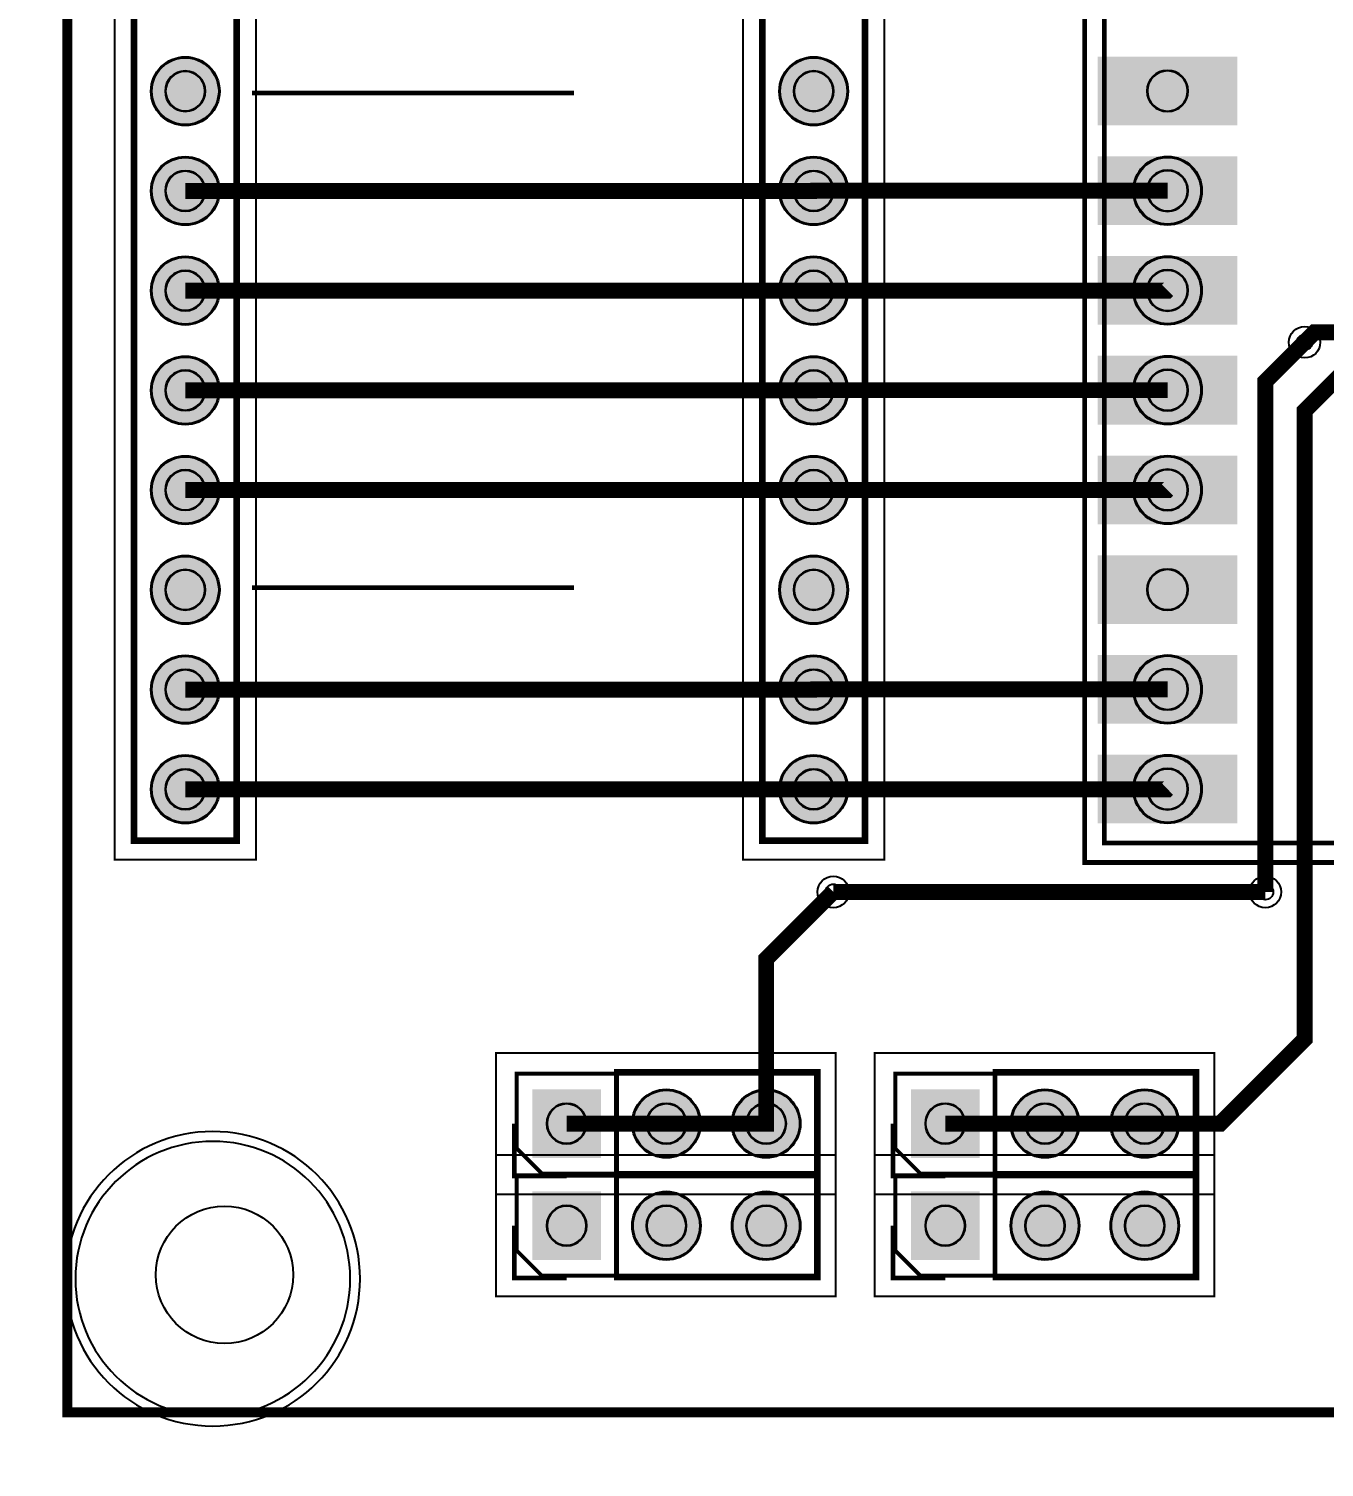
# Model space of a CAD drawing. Extents: x 2068 to 5046, y -5016 to -2057.
# Drawn here: x 2068 to 3366, y -5016 to -3573 of the extents above; entities that cross this region are included whole.
import ezdxf

# ---------------------------------------------------------------- set-up
doc = ezdxf.new("R2010")
doc.units = 9
for name, color, linetype, true_color in [('BoardOutline', 7, 'Continuous', 0xff00ff), ('BottomLayer', 7, 'Continuous', 0x0000ff), ('BottomSolderMaskLayer', 7, 'Continuous', 0xaa00ff), ('Document', 7, 'Continuous', 0xffffff), ('Hole', 7, 'Continuous', 0x222222), ('Mechanical', 7, 'Continuous', 0xf022f0), ('Multi-Layer', 7, 'Continuous', 0xc0c0c0), ('TopLayer', 7, 'Continuous', 0xff0000), ('TopPasteMaskLayer', 7, 'Continuous', 0x808080), ('TopSilkLayer', 7, 'Continuous', 0xffff00), ('TopSolderMaskLayer', 7, 'Continuous', 0x800080)]:
    doc.layers.add(name, color=color, linetype=linetype, true_color=true_color)

msp = doc.modelspace()

# ---------------------------------------------------------------- hatches: boundary and pattern name
at = {"layer": 'BottomSolderMaskLayer'}
for points in [[(2189.935, -3636.0199999999995, 1), (2258.8650000000002, -3636.0199999999995, 1)], [(2819.865, -3636.0199999999995, 1), (2888.795, -3636.0199999999995, 1)], [(3174.5849999999996, -3601.3549999999996), (3243.5150000000003, -3601.3549999999996), (3243.5150000000003, -3670.285), (3174.5849999999996, -3670.285)], [(2189.935, -3736.0199999999995, 1), (2258.8650000000002, -3736.0199999999995, 1)], [(2819.865, -3736.0199999999995, 1), (2888.795, -3736.0199999999995, 1)], [(3174.5849999999996, -3735.8199999999997, 1), (3243.515, -3735.8199999999997, 1)], [(2189.935, -3836.0199999999995, 1), (2258.8650000000002, -3836.0199999999995, 1)], [(2819.865, -3836.0199999999995, 1), (2888.795, -3836.0199999999995, 1)], [(3174.5849999999996, -3835.8199999999997, 1), (3243.515, -3835.8199999999997, 1)], [(2189.935, -3936.0199999999995, 1), (2258.8650000000002, -3936.0199999999995, 1)], [(2819.865, -3936.0199999999995, 1), (2888.795, -3936.0199999999995, 1)], [(3174.5849999999996, -3935.8199999999997, 1), (3243.515, -3935.8199999999997, 1)], [(2189.935, -4036.0199999999995, 1), (2258.8650000000002, -4036.0199999999995, 1)], [(2819.865, -4036.0199999999995, 1), (2888.795, -4036.0199999999995, 1)], [(3174.5849999999996, -4035.8199999999997, 1), (3243.515, -4035.8199999999997, 1)], [(2189.935, -4136.0199999999995, 1), (2258.8650000000002, -4136.0199999999995, 1)], [(2819.865, -4136.0199999999995, 1), (2888.795, -4136.0199999999995, 1)], [(3174.5849999999996, -4101.355), (3243.5150000000003, -4101.355), (3243.5150000000003, -4170.285), (3174.5849999999996, -4170.285)], [(2189.935, -4236.0199999999995, 1), (2258.8650000000002, -4236.0199999999995, 1)], [(2819.865, -4236.0199999999995, 1), (2888.795, -4236.0199999999995, 1)], [(3174.5849999999996, -4235.82, 1), (3243.515, -4235.82, 1)], [(2189.935, -4336.01, 1), (2258.8650000000002, -4336.01, 1)], [(2819.865, -4336.01, 1), (2888.795, -4336.01, 1)], [(3174.5849999999996, -4335.82, 1), (3243.515, -4335.82, 1)], [(2572.2249999999995, -4705.715), (2572.2249999999995, -4636.785), (2641.1549999999997, -4636.785), (2641.1549999999997, -4705.715)], [(2672.2249999999995, -4671.25, 1), (2741.1549999999997, -4671.25, 1)], [(2772.2249999999995, -4671.25, 1), (2841.1549999999997, -4671.25, 1)], [(2951.745, -4705.715), (2951.745, -4636.785), (3020.675, -4636.785), (3020.675, -4705.715)], [(3051.745, -4671.25, 1), (3120.675, -4671.25, 1)], [(3151.745, -4671.25, 1), (3220.675, -4671.25, 1)], [(2572.2249999999995, -4808.075), (2572.2249999999995, -4739.1449999999995), (2641.1549999999997, -4739.1449999999995), (2641.1549999999997, -4808.075)], [(2672.2249999999995, -4773.61, 1), (2741.1549999999997, -4773.61, 1)], [(2772.2249999999995, -4773.61, 1), (2841.1549999999997, -4773.61, 1)], [(2951.745, -4808.075), (2951.745, -4739.1449999999995), (3020.675, -4739.1449999999995), (3020.675, -4808.075)], [(3051.745, -4773.61, 1), (3120.675, -4773.61, 1)], [(3151.745, -4773.61, 1), (3220.675, -4773.61, 1)]]:
    msp.add_hatch(color=256, dxfattribs=at).paths.add_polyline_path(points)
at = {"layer": 'Multi-Layer'}
for points in [[(2190.935, -3636.0199999999995, 1), (2257.8650000000002, -3636.0199999999995, 1)], [(2820.865, -3636.0199999999995, 1), (2887.795, -3636.0199999999995, 1)], [(3175.585, -3602.355), (3242.5150000000003, -3602.355), (3242.5150000000003, -3669.285), (3175.585, -3669.285)], [(2190.935, -3736.0199999999995, 1), (2257.8650000000002, -3736.0199999999995, 1)], [(2820.865, -3736.0199999999995, 1), (2887.795, -3736.0199999999995, 1)], [(3175.5849999999996, -3735.8199999999997, 1), (3242.515, -3735.8199999999997, 1)], [(2190.935, -3836.0199999999995, 1), (2257.8650000000002, -3836.0199999999995, 1)], [(2820.865, -3836.0199999999995, 1), (2887.795, -3836.0199999999995, 1)], [(3175.5849999999996, -3835.8199999999997, 1), (3242.515, -3835.8199999999997, 1)], [(2190.935, -3936.0199999999995, 1), (2257.8650000000002, -3936.0199999999995, 1)], [(2820.865, -3936.0199999999995, 1), (2887.795, -3936.0199999999995, 1)], [(3175.5849999999996, -3935.8199999999997, 1), (3242.515, -3935.8199999999997, 1)], [(2190.935, -4036.0199999999995, 1), (2257.8650000000002, -4036.0199999999995, 1)], [(2820.865, -4036.0199999999995, 1), (2887.795, -4036.0199999999995, 1)], [(3175.5849999999996, -4035.8199999999997, 1), (3242.515, -4035.8199999999997, 1)], [(2190.935, -4136.0199999999995, 1), (2257.8650000000002, -4136.0199999999995, 1)], [(2820.865, -4136.0199999999995, 1), (2887.795, -4136.0199999999995, 1)], [(3175.585, -4102.355), (3242.5150000000003, -4102.355), (3242.5150000000003, -4169.285), (3175.585, -4169.285)], [(2190.935, -4236.0199999999995, 1), (2257.8650000000002, -4236.0199999999995, 1)], [(2820.865, -4236.0199999999995, 1), (2887.795, -4236.0199999999995, 1)], [(3175.5849999999996, -4235.82, 1), (3242.515, -4235.82, 1)], [(2190.935, -4336.01, 1), (2257.8650000000002, -4336.01, 1)], [(2820.865, -4336.01, 1), (2887.795, -4336.01, 1)], [(3175.5849999999996, -4335.82, 1), (3242.515, -4335.82, 1)], [(2573.225, -4704.715), (2573.225, -4637.785), (2640.1549999999997, -4637.785), (2640.1549999999997, -4704.715)], [(2673.2249999999995, -4671.25, 1), (2740.1549999999997, -4671.25, 1)], [(2773.2249999999995, -4671.25, 1), (2840.1549999999997, -4671.25, 1)], [(2952.745, -4704.715), (2952.745, -4637.785), (3019.6749999999997, -4637.785), (3019.6749999999997, -4704.715)], [(3052.745, -4671.25, 1), (3119.675, -4671.25, 1)], [(3152.745, -4671.25, 1), (3219.675, -4671.25, 1)], [(2573.225, -4807.075), (2573.225, -4740.145), (2640.1549999999997, -4740.145), (2640.1549999999997, -4807.075)], [(2673.2249999999995, -4773.61, 1), (2740.1549999999997, -4773.61, 1)], [(2773.2249999999995, -4773.61, 1), (2840.1549999999997, -4773.61, 1)], [(2952.745, -4807.075), (2952.745, -4740.145), (3019.6749999999997, -4740.145), (3019.6749999999997, -4807.075)], [(3052.745, -4773.61, 1), (3119.675, -4773.61, 1)], [(3152.745, -4773.61, 1), (3219.675, -4773.61, 1)]]:
    msp.add_hatch(color=256, dxfattribs=at).paths.add_polyline_path(points)
at = {"layer": 'TopLayer'}
for points in [[(3140.1549999999997, -3602.355), (3277.945, -3602.355), (3277.945, -3669.285), (3140.1549999999997, -3669.285)], [(3140.1549999999997, -3702.355), (3277.945, -3702.355), (3277.945, -3769.285), (3140.1549999999997, -3769.285)], [(3140.1549999999997, -3802.355), (3277.945, -3802.355), (3277.945, -3869.285), (3140.1549999999997, -3869.285)], [(3140.1549999999997, -3902.355), (3277.945, -3902.355), (3277.945, -3969.285), (3140.1549999999997, -3969.285)], [(3140.1549999999997, -4002.355), (3277.945, -4002.355), (3277.945, -4069.285), (3140.1549999999997, -4069.285)], [(3140.1549999999997, -4102.355), (3277.945, -4102.355), (3277.945, -4169.285), (3140.1549999999997, -4169.285)], [(3140.1549999999997, -4202.355), (3277.945, -4202.355), (3277.945, -4269.285), (3140.1549999999997, -4269.285)], [(3140.1549999999997, -4302.355), (3277.945, -4302.355), (3277.945, -4369.285), (3140.1549999999997, -4369.285)]]:
    msp.add_hatch(color=256, dxfattribs=at).paths.add_polyline_path(points)
at = {"layer": 'TopPasteMaskLayer'}
for points in [[(3140.1549999999997, -3602.355), (3277.945, -3602.355), (3277.945, -3669.285), (3140.1549999999997, -3669.285)], [(3140.1549999999997, -3702.355), (3277.945, -3702.355), (3277.945, -3769.285), (3140.1549999999997, -3769.285)], [(3140.1549999999997, -3802.355), (3277.945, -3802.355), (3277.945, -3869.285), (3140.1549999999997, -3869.285)], [(3140.1549999999997, -3902.355), (3277.945, -3902.355), (3277.945, -3969.285), (3140.1549999999997, -3969.285)], [(3140.1549999999997, -4002.355), (3277.945, -4002.355), (3277.945, -4069.285), (3140.1549999999997, -4069.285)], [(3140.1549999999997, -4102.355), (3277.945, -4102.355), (3277.945, -4169.285), (3140.1549999999997, -4169.285)], [(3140.1549999999997, -4202.355), (3277.945, -4202.355), (3277.945, -4269.285), (3140.1549999999997, -4269.285)], [(3140.1549999999997, -4302.355), (3277.945, -4302.355), (3277.945, -4369.285), (3140.1549999999997, -4369.285)]]:
    msp.add_hatch(color=256, dxfattribs=at).paths.add_polyline_path(points)
at = {"layer": 'TopSolderMaskLayer'}
for points in [[(2189.935, -3636.0199999999995, 1), (2258.8650000000002, -3636.0199999999995, 1)], [(2819.865, -3636.0199999999995, 1), (2888.795, -3636.0199999999995, 1)], [(3139.1549999999997, -3601.3549999999996), (3278.9450000000006, -3601.3549999999996), (3278.9450000000006, -3670.285), (3139.1549999999997, -3670.285)], [(3174.5849999999996, -3601.3549999999996), (3243.5150000000003, -3601.3549999999996), (3243.5150000000003, -3670.285), (3174.5849999999996, -3670.285)], [(2189.935, -3736.0199999999995, 1), (2258.8650000000002, -3736.0199999999995, 1)], [(2819.865, -3736.0199999999995, 1), (2888.795, -3736.0199999999995, 1)], [(3139.1549999999997, -3701.3549999999996), (3278.9450000000006, -3701.3549999999996), (3278.9450000000006, -3770.285), (3139.1549999999997, -3770.285)], [(3174.5849999999996, -3735.8199999999997, 1), (3243.515, -3735.8199999999997, 1)], [(2189.935, -3836.0199999999995, 1), (2258.8650000000002, -3836.0199999999995, 1)], [(2819.865, -3836.0199999999995, 1), (2888.795, -3836.0199999999995, 1)], [(3139.1549999999997, -3801.3549999999996), (3278.9450000000006, -3801.3549999999996), (3278.9450000000006, -3870.285), (3139.1549999999997, -3870.285)], [(3174.5849999999996, -3835.8199999999997, 1), (3243.515, -3835.8199999999997, 1)], [(2189.935, -3936.0199999999995, 1), (2258.8650000000002, -3936.0199999999995, 1)], [(2819.865, -3936.0199999999995, 1), (2888.795, -3936.0199999999995, 1)], [(3139.1549999999997, -3901.3549999999996), (3278.9450000000006, -3901.3549999999996), (3278.9450000000006, -3970.285), (3139.1549999999997, -3970.285)], [(3174.5849999999996, -3935.8199999999997, 1), (3243.515, -3935.8199999999997, 1)], [(2189.935, -4036.0199999999995, 1), (2258.8650000000002, -4036.0199999999995, 1)], [(2819.865, -4036.0199999999995, 1), (2888.795, -4036.0199999999995, 1)], [(3139.1549999999997, -4001.3549999999996), (3278.9450000000006, -4001.3549999999996), (3278.9450000000006, -4070.285), (3139.1549999999997, -4070.285)], [(3174.5849999999996, -4035.8199999999997, 1), (3243.515, -4035.8199999999997, 1)], [(2189.935, -4136.0199999999995, 1), (2258.8650000000002, -4136.0199999999995, 1)], [(2819.865, -4136.0199999999995, 1), (2888.795, -4136.0199999999995, 1)], [(3139.1549999999997, -4101.355), (3278.9450000000006, -4101.355), (3278.9450000000006, -4170.285), (3139.1549999999997, -4170.285)], [(3174.5849999999996, -4101.355), (3243.5150000000003, -4101.355), (3243.5150000000003, -4170.285), (3174.5849999999996, -4170.285)], [(2189.935, -4236.0199999999995, 1), (2258.8650000000002, -4236.0199999999995, 1)], [(2819.865, -4236.0199999999995, 1), (2888.795, -4236.0199999999995, 1)], [(3139.1549999999997, -4201.355), (3278.9450000000006, -4201.355), (3278.9450000000006, -4270.285), (3139.1549999999997, -4270.285)], [(3174.5849999999996, -4235.82, 1), (3243.515, -4235.82, 1)], [(2189.935, -4336.01, 1), (2258.8650000000002, -4336.01, 1)], [(2819.865, -4336.01, 1), (2888.795, -4336.01, 1)], [(3139.1549999999997, -4301.355), (3278.9450000000006, -4301.355), (3278.9450000000006, -4370.285), (3139.1549999999997, -4370.285)], [(3174.5849999999996, -4335.82, 1), (3243.515, -4335.82, 1)], [(2572.2249999999995, -4705.715), (2572.2249999999995, -4636.785), (2641.1549999999997, -4636.785), (2641.1549999999997, -4705.715)], [(2672.2249999999995, -4671.25, 1), (2741.1549999999997, -4671.25, 1)], [(2772.2249999999995, -4671.25, 1), (2841.1549999999997, -4671.25, 1)], [(2951.745, -4705.715), (2951.745, -4636.785), (3020.675, -4636.785), (3020.675, -4705.715)], [(3051.745, -4671.25, 1), (3120.675, -4671.25, 1)], [(3151.745, -4671.25, 1), (3220.675, -4671.25, 1)], [(2572.2249999999995, -4808.075), (2572.2249999999995, -4739.1449999999995), (2641.1549999999997, -4739.1449999999995), (2641.1549999999997, -4808.075)], [(2672.2249999999995, -4773.61, 1), (2741.1549999999997, -4773.61, 1)], [(2772.2249999999995, -4773.61, 1), (2841.1549999999997, -4773.61, 1)], [(2951.745, -4808.075), (2951.745, -4739.1449999999995), (3020.675, -4739.1449999999995), (3020.675, -4808.075)], [(3051.745, -4773.61, 1), (3120.675, -4773.61, 1)], [(3151.745, -4773.61, 1), (3220.675, -4773.61, 1)]]:
    msp.add_hatch(color=256, dxfattribs=at).paths.add_polyline_path(points)

# ---------------------------------------------------------------- linework, layer by layer
at = {"layer": 'BoardOutline', "const_width": 10}
msp.add_lwpolyline([(5015.74, -2066.92), (5015.74, -4960.62), (2106.29, -4960.62), (2106.29, -2066.92), (5015.74, -2066.92)], close=True, dxfattribs=at)
at = {"layer": 'BottomLayer', "const_width": 16}
for points in [[(3720.46, -3877.9399999999996), (3356.29, -3877.9399999999996), (3346.45, -3887.79)], [(3307.0800000000004, -4438.97), (2874.01, -4438.97)]]:
    msp.add_lwpolyline(points, dxfattribs=at)
at = {"layer": 'BottomSolderMaskLayer'}
for points in [[(2224.4051494098308, -3615.7519229045265), (2224.394850590169, -3615.7519229045265)], [(2854.335149409831, -3615.7519229045265), (2854.324850590169, -3615.7519229045265)], [(3209.152988196624, -3615.1399701180335), (3208.947011803376, -3615.1399701180335)], [(2224.4051494098308, -3656.2880770954725), (2224.394850590169, -3656.2880770954725)], [(2854.335149409831, -3656.2880770954725), (2854.324850590169, -3656.2880770954725)], [(3209.152988196624, -3656.500029881966), (3208.947011803376, -3656.500029881966)], [(2224.4051494098308, -3715.7519229045265), (2224.394850590169, -3715.7519229045265)], [(2854.335149409831, -3715.7519229045265), (2854.324850590169, -3715.7519229045265)], [(3209.152988196624, -3715.1399701180335), (3208.947011803376, -3715.1399701180335)], [(2224.4051494098308, -3756.2880770954725), (2224.394850590169, -3756.2880770954725)], [(2854.335149409831, -3756.2880770954725), (2854.324850590169, -3756.2880770954725)], [(3209.152988196624, -3756.500029881966), (3208.947011803376, -3756.500029881966)], [(2224.4051494098308, -3815.7519229045265), (2224.394850590169, -3815.7519229045265)], [(2854.335149409831, -3815.7519229045265), (2854.324850590169, -3815.7519229045265)], [(3209.152988196624, -3815.1399701180335), (3208.947011803376, -3815.1399701180335)], [(2224.4051494098308, -3856.2880770954725), (2224.394850590169, -3856.2880770954725)], [(2854.335149409831, -3856.2880770954725), (2854.324850590169, -3856.2880770954725)], [(3209.152988196624, -3856.500029881966), (3208.947011803376, -3856.500029881966)], [(2224.4051494098308, -3915.7519229045265), (2224.394850590169, -3915.7519229045265)], [(2854.335149409831, -3915.7519229045265), (2854.324850590169, -3915.7519229045265)], [(3209.152988196624, -3915.1399701180335), (3208.947011803376, -3915.1399701180335)], [(2224.4051494098308, -3956.2880770954725), (2224.394850590169, -3956.2880770954725)], [(2854.335149409831, -3956.2880770954725), (2854.324850590169, -3956.2880770954725)], [(3209.152988196624, -3956.500029881966), (3208.947011803376, -3956.500029881966)], [(2224.4051494098308, -4015.7519229045265), (2224.394850590169, -4015.7519229045265)], [(2854.335149409831, -4015.7519229045265), (2854.324850590169, -4015.7519229045265)], [(3209.152988196624, -4015.1399701180335), (3208.947011803376, -4015.1399701180335)], [(2224.4051494098308, -4056.2880770954725), (2224.394850590169, -4056.2880770954725)], [(2854.335149409831, -4056.2880770954725), (2854.324850590169, -4056.2880770954725)], [(3209.152988196624, -4056.500029881966), (3208.947011803376, -4056.500029881966)], [(2224.4051494098308, -4115.7519229045265), (2224.394850590169, -4115.7519229045265)], [(2854.335149409831, -4115.7519229045265), (2854.324850590169, -4115.7519229045265)], [(3209.152988196624, -4115.1399701180335), (3208.947011803376, -4115.1399701180335)], [(2224.4051494098308, -4156.2880770954725), (2224.394850590169, -4156.2880770954725)], [(2854.335149409831, -4156.2880770954725), (2854.324850590169, -4156.2880770954725)], [(3209.152988196624, -4156.500029881966), (3208.947011803376, -4156.500029881966)], [(2224.4051494098308, -4215.7519229045265), (2224.394850590169, -4215.7519229045265)], [(2854.335149409831, -4215.7519229045265), (2854.324850590169, -4215.7519229045265)], [(3209.152988196624, -4215.1399701180335), (3208.947011803376, -4215.1399701180335)], [(2224.4051494098308, -4256.2880770954725), (2224.394850590169, -4256.2880770954725)], [(2854.335149409831, -4256.2880770954725), (2854.324850590169, -4256.2880770954725)], [(3209.152988196624, -4256.500029881966), (3208.947011803376, -4256.500029881966)], [(2224.4051494098308, -4315.741922904527), (2224.394850590169, -4315.741922904527)], [(2854.335149409831, -4315.741922904527), (2854.324850590169, -4315.741922904527)], [(3209.152988196624, -4315.1399701180335), (3208.947011803376, -4315.1399701180335)], [(2224.4051494098308, -4356.278077095473), (2224.394850590169, -4356.278077095473)], [(2854.335149409831, -4356.278077095473), (2854.324850590169, -4356.278077095473)], [(3209.152988196624, -4356.500029881966), (3208.947011803376, -4356.500029881966)], [(2586.4219229045266, -4671.244850590168), (2586.4219229045266, -4671.255149409832)], [(2626.9580770954726, -4671.244850590168), (2626.9580770954726, -4671.255149409832)], [(2686.4219229045266, -4671.244850590168), (2686.4219229045266, -4671.255149409832)], [(2726.9580770954726, -4671.244850590168), (2726.9580770954726, -4671.255149409832)], [(2786.4219229045266, -4671.244850590168), (2786.4219229045266, -4671.255149409832)], [(2826.9580770954726, -4671.244850590168), (2826.9580770954726, -4671.255149409832)], [(2965.941922904527, -4671.244850590168), (2965.941922904527, -4671.255149409832)], [(3006.478077095473, -4671.244850590168), (3006.478077095473, -4671.255149409832)], [(3065.941922904527, -4671.244850590168), (3065.941922904527, -4671.255149409832)], [(3106.478077095473, -4671.244850590168), (3106.478077095473, -4671.255149409832)], [(3165.941922904527, -4671.244850590168), (3165.941922904527, -4671.255149409832)], [(3206.478077095473, -4671.244850590168), (3206.478077095473, -4671.255149409832)], [(2586.4219229045266, -4773.604850590169), (2586.4219229045266, -4773.615149409831)], [(2626.9580770954726, -4773.604850590169), (2626.9580770954726, -4773.615149409831)], [(2686.4219229045266, -4773.604850590169), (2686.4219229045266, -4773.615149409831)], [(2726.9580770954726, -4773.604850590169), (2726.9580770954726, -4773.615149409831)], [(2786.4219229045266, -4773.604850590169), (2786.4219229045266, -4773.615149409831)], [(2826.9580770954726, -4773.604850590169), (2826.9580770954726, -4773.615149409831)], [(2965.941922904527, -4773.604850590169), (2965.941922904527, -4773.615149409831)], [(3006.478077095473, -4773.604850590169), (3006.478077095473, -4773.615149409831)], [(3065.941922904527, -4773.604850590169), (3065.941922904527, -4773.615149409831)], [(3106.478077095473, -4773.604850590169), (3106.478077095473, -4773.615149409831)], [(3165.941922904527, -4773.604850590169), (3165.941922904527, -4773.615149409831)], [(3206.478077095473, -4773.604850590169), (3206.478077095473, -4773.615149409831)]]:
    msp.add_lwpolyline(points, close=True, dxfattribs=at)
for centre in [(2224.4, -3636.0199999999995), (2854.33, -3636.0199999999995), (2224.4, -3736.0199999999995), (2854.33, -3736.0199999999995), (3209.0499999999997, -3735.8199999999997), (2224.4, -3836.0199999999995), (2854.33, -3836.0199999999995), (3209.0499999999997, -3835.8199999999997), (2224.4, -3936.0199999999995), (2854.33, -3936.0199999999995), (3209.0499999999997, -3935.8199999999997), (2224.4, -4036.0199999999995), (2854.33, -4036.0199999999995), (3209.0499999999997, -4035.8199999999997), (2224.4, -4136.0199999999995), (2854.33, -4136.0199999999995), (2224.4, -4236.0199999999995), (2854.33, -4236.0199999999995), (3209.0499999999997, -4235.82), (2224.4, -4336.01), (2854.33, -4336.01), (3209.0499999999997, -4335.82), (2706.6899999999996, -4671.25), (2806.6899999999996, -4671.25), (3086.21, -4671.25), (3186.21, -4671.25), (2706.6899999999996, -4773.61), (2806.6899999999996, -4773.61), (3086.21, -4773.61), (3186.21, -4773.61)]:
    msp.add_circle(centre, 34.464999999999996, dxfattribs=at)
for centre, radius, start, end in [((2224.394850590169, -3636.0199999999995), 20.268077095472883, 90, 270), ((2224.4051494098308, -3636.0199999999995), 20.268077095472883, 270, 90), ((2854.324850590169, -3636.0199999999995), 20.268077095472883, 90, 270), ((2854.335149409831, -3636.0199999999995), 20.268077095472883, 270, 90), ((3208.947011803376, -3635.8199999999997), 20.680029881966234, 90, 270), ((3209.152988196624, -3635.8199999999997), 20.680029881966234, 270, 90), ((2224.394850590169, -3736.0199999999995), 20.268077095472883, 90, 270), ((2224.4051494098308, -3736.0199999999995), 20.268077095472883, 270, 90), ((2854.324850590169, -3736.0199999999995), 20.268077095472883, 90, 270), ((2854.335149409831, -3736.0199999999995), 20.268077095472883, 270, 90), ((3208.947011803376, -3735.8199999999997), 20.680029881966234, 90, 270), ((3209.152988196624, -3735.8199999999997), 20.680029881966234, 270, 90), ((2224.394850590169, -3836.0199999999995), 20.268077095472883, 90, 270), ((2224.4051494098308, -3836.0199999999995), 20.268077095472883, 270, 90), ((2854.324850590169, -3836.0199999999995), 20.268077095472883, 90, 270), ((2854.335149409831, -3836.0199999999995), 20.268077095472883, 270, 90), ((3208.947011803376, -3835.8199999999997), 20.680029881966234, 90, 270), ((3209.152988196624, -3835.8199999999997), 20.680029881966234, 270, 90), ((2224.394850590169, -3936.0199999999995), 20.268077095472883, 90, 270), ((2224.4051494098308, -3936.0199999999995), 20.268077095472883, 270, 90), ((2854.324850590169, -3936.0199999999995), 20.268077095472883, 90, 270), ((2854.335149409831, -3936.0199999999995), 20.268077095472883, 270, 90), ((3208.947011803376, -3935.8199999999997), 20.680029881966234, 90, 270), ((3209.152988196624, -3935.8199999999997), 20.680029881966234, 270, 90), ((2224.394850590169, -4036.0199999999995), 20.268077095472883, 90, 270), ((2224.4051494098308, -4036.0199999999995), 20.268077095472883, 270, 90), ((2854.324850590169, -4036.0199999999995), 20.268077095472883, 90, 270), ((2854.335149409831, -4036.0199999999995), 20.268077095472883, 270, 90), ((3208.947011803376, -4035.8199999999997), 20.680029881966234, 90, 270), ((3209.152988196624, -4035.8199999999997), 20.680029881966234, 270, 90), ((2224.394850590169, -4136.0199999999995), 20.268077095472883, 90, 270), ((2224.4051494098308, -4136.0199999999995), 20.268077095472883, 270, 90), ((2854.324850590169, -4136.0199999999995), 20.268077095472883, 90, 270), ((2854.335149409831, -4136.0199999999995), 20.268077095472883, 270, 90), ((3208.947011803376, -4135.82), 20.680029881966234, 90, 270), ((3209.152988196624, -4135.82), 20.680029881966234, 270, 90), ((2224.394850590169, -4236.0199999999995), 20.268077095472883, 90, 270), ((2224.4051494098308, -4236.0199999999995), 20.268077095472883, 270, 90), ((2854.324850590169, -4236.0199999999995), 20.268077095472883, 90, 270), ((2854.335149409831, -4236.0199999999995), 20.268077095472883, 270, 90), ((3208.947011803376, -4235.82), 20.680029881966234, 90, 270), ((3209.152988196624, -4235.82), 20.680029881966234, 270, 90), ((2224.394850590169, -4336.01), 20.268077095472883, 90, 270), ((2224.4051494098308, -4336.01), 20.268077095472883, 270, 90), ((2854.324850590169, -4336.01), 20.268077095472883, 90, 270), ((2854.335149409831, -4336.01), 20.268077095472883, 270, 90), ((3208.947011803376, -4335.82), 20.680029881966234, 90, 270), ((3209.152988196624, -4335.82), 20.680029881966234, 270, 90), ((2606.6899999999996, -4671.244850590168), 20.268077095472883, 360, 180), ((2706.6899999999996, -4671.244850590168), 20.268077095472883, 360, 180), ((2806.6899999999996, -4671.244850590168), 20.268077095472883, 360, 180), ((2986.21, -4671.244850590168), 20.268077095472883, 360, 180), ((3086.21, -4671.244850590168), 20.268077095472883, 360, 180), ((3186.21, -4671.244850590168), 20.268077095472883, 360, 180), ((2606.6899999999996, -4671.255149409832), 20.268077095472883, 180, 360), ((2706.6899999999996, -4671.255149409832), 20.268077095472883, 180, 360), ((2806.6899999999996, -4671.255149409832), 20.268077095472883, 180, 360), ((2986.21, -4671.255149409832), 20.268077095472883, 180, 360), ((3086.21, -4671.255149409832), 20.268077095472883, 180, 360), ((3186.21, -4671.255149409832), 20.268077095472883, 180, 360), ((2606.6899999999996, -4773.604850590169), 20.268077095472883, 360, 180), ((2706.6899999999996, -4773.604850590169), 20.268077095472883, 360, 180), ((2806.6899999999996, -4773.604850590169), 20.268077095472883, 360, 180), ((2986.21, -4773.604850590169), 20.268077095472883, 360, 180), ((3086.21, -4773.604850590169), 20.268077095472883, 360, 180), ((3186.21, -4773.604850590169), 20.268077095472883, 360, 180), ((2606.6899999999996, -4773.615149409831), 20.268077095472883, 180, 360), ((2706.6899999999996, -4773.615149409831), 20.268077095472883, 180, 360), ((2806.6899999999996, -4773.615149409831), 20.268077095472883, 180, 360), ((2986.21, -4773.615149409831), 20.268077095472883, 180, 360), ((3086.21, -4773.615149409831), 20.268077095472883, 180, 360), ((3186.21, -4773.615149409831), 20.268077095472883, 180, 360)]:
    msp.add_arc(centre, radius, start, end, dxfattribs=at)
at = {"layer": 'Document'}
for points, const_width in [([(3972.43, -2381.88), (3972.43, -4389.75), (3145.66, -4389.75), (3145.66, -2381.88), (3972.43, -2381.88)], 4.72), ([(2274.4, -2386.02), (2274.4, -4386.01), (2174.41, -4386.01), (2174.41, -2411.02), (2199.41, -2386.02), (2274.4, -2386.02)], 3.9400000000000004), ([(2829.33, -2386.02), (2904.32, -2386.02), (2904.32, -4386.01), (2804.33, -4386.01), (2804.33, -2411.02), (2829.33, -2386.02)], 3.9400000000000004), ([(2556.69, -4696.25), (2556.69, -4621.25), (2856.6899999999996, -4621.25), (2856.6899999999996, -4721.25), (2581.6899999999996, -4721.25), (2556.69, -4696.25)], 3.9400000000000004), ([(2936.21, -4696.25), (2936.21, -4621.25), (3236.21, -4621.25), (3236.21, -4721.25), (2961.21, -4721.25), (2936.21, -4696.25)], 3.9400000000000004), ([(2556.69, -4723.61), (2856.6899999999996, -4723.61), (2856.6899999999996, -4823.61), (2581.6899999999996, -4823.61), (2556.69, -4798.61), (2556.69, -4723.61)], 3.9400000000000004), ([(2936.21, -4723.61), (3236.21, -4723.61), (3236.21, -4823.61), (2961.21, -4823.61), (2936.21, -4798.61), (2936.21, -4723.61)], 3.9400000000000004)]:
    msp.add_lwpolyline(points, close=True, dxfattribs=dict(at, const_width=const_width))
msp.add_arc((2251.970020411497, -4826.835), 137.79, 0.031186469806293873, 359.96881353017443, dxfattribs=at)
at = {"layer": 'Hole'}
for centre in [(3346.45, -3887.79), (2874.01, -4438.97), (3307.0800000000004, -4438.97)]:
    msp.add_circle(centre, 7.87, dxfattribs=at)
at = {"layer": 'Mechanical'}
for points, const_width in [([(2153.54, -4406.49), (2295.27, -4406.49), (2295.27, -2365.1499999999996), (2153.54, -2365.1499999999996), (2153.54, -4406.49)], 1.9700000000000002), ([(2783.46, -2365.1499999999996), (2783.46, -4406.49), (2925.19, -4406.49), (2925.19, -2365.1499999999996), (2783.46, -2365.1499999999996)], 1.9700000000000002), ([(3992.12, -2362.2), (3992.12, -4409.4400000000005), (3125.98, -4409.4400000000005), (3125.98, -2362.2), (3992.12, -2362.2)], 4.72), ([(2535.8199999999997, -4742.12), (2876.37, -4742.12), (2876.37, -4600.38), (2535.8199999999997, -4600.38), (2535.8199999999997, -4742.12)], 1.9700000000000002), ([(2915.3500000000004, -4742.12), (3255.8999999999996, -4742.12), (3255.8999999999996, -4600.38), (2915.3500000000004, -4600.38), (2915.3500000000004, -4742.12)], 1.9700000000000002), ([(2876.37, -4844.48), (2876.37, -4702.75), (2535.8199999999997, -4702.75), (2535.8199999999997, -4844.48), (2876.37, -4844.48)], 1.9700000000000002), ([(3255.8999999999996, -4844.48), (3255.8999999999996, -4702.75), (2915.3500000000004, -4702.75), (2915.3500000000004, -4844.48), (3255.8999999999996, -4844.48)], 1.9700000000000002)]:
    msp.add_lwpolyline(points, close=True, dxfattribs=dict(at, const_width=const_width))
msp.add_arc((2251.9600216743447, -4826.84), 147.64, 0.031046210947015707, 359.9689537890398, dxfattribs=at)
at = {"layer": 'Multi-Layer'}
for points in [[(2224.4049999999997, -3616.3399999999997), (2224.395, -3616.3399999999997)], [(2854.335, -3616.3399999999997), (2854.325, -3616.3399999999997)], [(3209.15, -3615.74), (3208.95, -3615.74)], [(2224.4049999999997, -3655.6999999999994), (2224.395, -3655.6999999999994)], [(2854.335, -3655.6999999999994), (2854.325, -3655.6999999999994)], [(3209.15, -3655.8999999999996), (3208.95, -3655.8999999999996)], [(2224.4049999999997, -3716.3399999999997), (2224.395, -3716.3399999999997)], [(2854.335, -3716.3399999999997), (2854.325, -3716.3399999999997)], [(3209.15, -3715.74), (3208.95, -3715.74)], [(2224.4049999999997, -3755.6999999999994), (2224.395, -3755.6999999999994)], [(2854.335, -3755.6999999999994), (2854.325, -3755.6999999999994)], [(3209.15, -3755.8999999999996), (3208.95, -3755.8999999999996)], [(2224.4049999999997, -3816.3399999999997), (2224.395, -3816.3399999999997)], [(2854.335, -3816.3399999999997), (2854.325, -3816.3399999999997)], [(3209.15, -3815.74), (3208.95, -3815.74)], [(2224.4049999999997, -3855.6999999999994), (2224.395, -3855.6999999999994)], [(2854.335, -3855.6999999999994), (2854.325, -3855.6999999999994)], [(3209.15, -3855.8999999999996), (3208.95, -3855.8999999999996)], [(2224.4049999999997, -3916.3399999999997), (2224.395, -3916.3399999999997)], [(2854.335, -3916.3399999999997), (2854.325, -3916.3399999999997)], [(3209.15, -3915.74), (3208.95, -3915.74)], [(2224.4049999999997, -3955.6999999999994), (2224.395, -3955.6999999999994)], [(2854.335, -3955.6999999999994), (2854.325, -3955.6999999999994)], [(3209.15, -3955.8999999999996), (3208.95, -3955.8999999999996)], [(2224.4049999999997, -4016.3399999999997), (2224.395, -4016.3399999999997)], [(2854.335, -4016.3399999999997), (2854.325, -4016.3399999999997)], [(3209.15, -4015.74), (3208.95, -4015.74)], [(2224.4049999999997, -4055.6999999999994), (2224.395, -4055.6999999999994)], [(2854.335, -4055.6999999999994), (2854.325, -4055.6999999999994)], [(3209.15, -4055.8999999999996), (3208.95, -4055.8999999999996)], [(2224.4049999999997, -4116.339999999999), (2224.395, -4116.339999999999)], [(2854.335, -4116.339999999999), (2854.325, -4116.339999999999)], [(3209.15, -4115.74), (3208.95, -4115.74)], [(2224.4049999999997, -4155.7), (2224.395, -4155.7)], [(2854.335, -4155.7), (2854.325, -4155.7)], [(3209.15, -4155.9), (3208.95, -4155.9)], [(2224.4049999999997, -4216.339999999999), (2224.395, -4216.339999999999)], [(2854.335, -4216.339999999999), (2854.325, -4216.339999999999)], [(3209.15, -4215.74), (3208.95, -4215.74)], [(2224.4049999999997, -4255.7), (2224.395, -4255.7)], [(2854.335, -4255.7), (2854.325, -4255.7)], [(3209.15, -4255.9), (3208.95, -4255.9)], [(2224.4049999999997, -4316.33), (2224.395, -4316.33)], [(2854.335, -4316.33), (2854.325, -4316.33)], [(3209.15, -4315.74), (3208.95, -4315.74)], [(2224.4049999999997, -4355.6900000000005), (2224.395, -4355.6900000000005)], [(2854.335, -4355.6900000000005), (2854.325, -4355.6900000000005)], [(3209.15, -4355.9), (3208.95, -4355.9)], [(2587.0099999999998, -4671.245), (2587.0099999999998, -4671.255)], [(2626.3699999999994, -4671.245), (2626.3699999999994, -4671.255)], [(2687.0099999999998, -4671.245), (2687.0099999999998, -4671.255)], [(2726.3699999999994, -4671.245), (2726.3699999999994, -4671.255)], [(2787.0099999999998, -4671.245), (2787.0099999999998, -4671.255)], [(2826.3699999999994, -4671.245), (2826.3699999999994, -4671.255)], [(2966.53, -4671.245), (2966.53, -4671.255)], [(3005.89, -4671.245), (3005.89, -4671.255)], [(3066.53, -4671.245), (3066.53, -4671.255)], [(3105.89, -4671.245), (3105.89, -4671.255)], [(3166.53, -4671.245), (3166.53, -4671.255)], [(3205.89, -4671.245), (3205.89, -4671.255)], [(2587.0099999999998, -4773.605), (2587.0099999999998, -4773.615)], [(2626.3699999999994, -4773.605), (2626.3699999999994, -4773.615)], [(2687.0099999999998, -4773.605), (2687.0099999999998, -4773.615)], [(2726.3699999999994, -4773.605), (2726.3699999999994, -4773.615)], [(2787.0099999999998, -4773.605), (2787.0099999999998, -4773.615)], [(2826.3699999999994, -4773.605), (2826.3699999999994, -4773.615)], [(2966.53, -4773.605), (2966.53, -4773.615)], [(3005.89, -4773.605), (3005.89, -4773.615)], [(3066.53, -4773.605), (3066.53, -4773.615)], [(3105.89, -4773.605), (3105.89, -4773.615)], [(3166.53, -4773.605), (3166.53, -4773.615)], [(3205.89, -4773.605), (3205.89, -4773.615)]]:
    msp.add_lwpolyline(points, close=True, dxfattribs=at)
for centre, radius in [((2224.4, -3636.0199999999995), 33.464999999999996), ((2854.33, -3636.0199999999995), 33.464999999999996), ((2224.4, -3736.0199999999995), 33.464999999999996), ((2854.33, -3736.0199999999995), 33.464999999999996), ((3209.0499999999997, -3735.8199999999997), 33.464999999999996), ((2224.4, -3836.0199999999995), 33.464999999999996), ((2854.33, -3836.0199999999995), 33.464999999999996), ((3209.0499999999997, -3835.8199999999997), 33.464999999999996), ((3346.45, -3887.79), 15.75), ((2224.4, -3936.0199999999995), 33.464999999999996), ((2854.33, -3936.0199999999995), 33.464999999999996), ((3209.0499999999997, -3935.8199999999997), 33.464999999999996), ((2224.4, -4036.0199999999995), 33.464999999999996), ((2854.33, -4036.0199999999995), 33.464999999999996), ((3209.0499999999997, -4035.8199999999997), 33.464999999999996), ((2224.4, -4136.0199999999995), 33.464999999999996), ((2854.33, -4136.0199999999995), 33.464999999999996), ((2224.4, -4236.0199999999995), 33.464999999999996), ((2854.33, -4236.0199999999995), 33.464999999999996), ((3209.0499999999997, -4235.82), 33.464999999999996), ((2224.4, -4336.01), 33.464999999999996), ((2854.33, -4336.01), 33.464999999999996), ((3209.0499999999997, -4335.82), 33.464999999999996), ((2874.01, -4438.97), 15.75), ((3307.0800000000004, -4438.97), 15.75), ((2706.6899999999996, -4671.25), 33.464999999999996), ((2806.6899999999996, -4671.25), 33.464999999999996), ((3086.21, -4671.25), 33.464999999999996), ((3186.21, -4671.25), 33.464999999999996), ((2706.6899999999996, -4773.61), 33.464999999999996), ((2806.6899999999996, -4773.61), 33.464999999999996), ((3086.21, -4773.61), 33.464999999999996), ((3186.21, -4773.61), 33.464999999999996), ((2263.77, -4822.82), 68.89999999999999)]:
    msp.add_circle(centre, radius, dxfattribs=at)
for centre, radius, start, end in [((2224.395, -3636.0199999999995), 19.68, 90, 270), ((2224.4049999999997, -3636.0199999999995), 19.68, 270, 90), ((2854.325, -3636.0199999999995), 19.68, 90, 270), ((2854.335, -3636.0199999999995), 19.68, 270, 90), ((3208.95, -3635.8199999999997), 20.08, 90, 270), ((3209.15, -3635.8199999999997), 20.08, 270, 90), ((2224.395, -3736.0199999999995), 19.68, 90, 270), ((2224.4049999999997, -3736.0199999999995), 19.68, 270, 90), ((2854.325, -3736.0199999999995), 19.68, 90, 270), ((2854.335, -3736.0199999999995), 19.68, 270, 90), ((3208.95, -3735.8199999999997), 20.08, 90, 270), ((3209.15, -3735.8199999999997), 20.08, 270, 90), ((2224.395, -3836.0199999999995), 19.68, 90, 270), ((2224.4049999999997, -3836.0199999999995), 19.68, 270, 90), ((2854.325, -3836.0199999999995), 19.68, 90, 270), ((2854.335, -3836.0199999999995), 19.68, 270, 90), ((3208.95, -3835.8199999999997), 20.08, 90, 270), ((3209.15, -3835.8199999999997), 20.08, 270, 90), ((2224.395, -3936.0199999999995), 19.68, 90, 270), ((2224.4049999999997, -3936.0199999999995), 19.68, 270, 90), ((2854.325, -3936.0199999999995), 19.68, 90, 270), ((2854.335, -3936.0199999999995), 19.68, 270, 90), ((3208.95, -3935.8199999999997), 20.08, 90, 270), ((3209.15, -3935.8199999999997), 20.08, 270, 90), ((2224.395, -4036.0199999999995), 19.68, 90, 270), ((2224.4049999999997, -4036.0199999999995), 19.68, 270, 90), ((2854.325, -4036.0199999999995), 19.68, 90, 270), ((2854.335, -4036.0199999999995), 19.68, 270, 90), ((3208.95, -4035.8199999999997), 20.08, 90, 270), ((3209.15, -4035.8199999999997), 20.08, 270, 90), ((2224.395, -4136.0199999999995), 19.68, 90, 270), ((2224.4049999999997, -4136.0199999999995), 19.68, 270, 90), ((2854.325, -4136.0199999999995), 19.68, 90, 270), ((2854.335, -4136.0199999999995), 19.68, 270, 90), ((3208.95, -4135.82), 20.08, 90, 270), ((3209.15, -4135.82), 20.08, 270, 90), ((2224.395, -4236.0199999999995), 19.68, 90, 270), ((2224.4049999999997, -4236.0199999999995), 19.68, 270, 90), ((2854.325, -4236.0199999999995), 19.68, 90, 270), ((2854.335, -4236.0199999999995), 19.68, 270, 90), ((3208.95, -4235.82), 20.08, 90, 270), ((3209.15, -4235.82), 20.08, 270, 90), ((2224.395, -4336.01), 19.68, 90, 270), ((2224.4049999999997, -4336.01), 19.68, 270, 90), ((2854.325, -4336.01), 19.68, 90, 270), ((2854.335, -4336.01), 19.68, 270, 90), ((3208.95, -4335.82), 20.08, 90, 270), ((3209.15, -4335.82), 20.08, 270, 90), ((2606.6899999999996, -4671.245), 19.68, 360, 180), ((2706.6899999999996, -4671.245), 19.68, 360, 180), ((2806.6899999999996, -4671.245), 19.68, 360, 180), ((2986.21, -4671.245), 19.68, 360, 180), ((3086.21, -4671.245), 19.68, 360, 180), ((3186.21, -4671.245), 19.68, 360, 180), ((2606.6899999999996, -4671.255), 19.68, 180, 360), ((2706.6899999999996, -4671.255), 19.68, 180, 360), ((2806.6899999999996, -4671.255), 19.68, 180, 360), ((2986.21, -4671.255), 19.68, 180, 360), ((3086.21, -4671.255), 19.68, 180, 360), ((3186.21, -4671.255), 19.68, 180, 360), ((2606.6899999999996, -4773.605), 19.68, 360, 180), ((2706.6899999999996, -4773.605), 19.68, 360, 180), ((2806.6899999999996, -4773.605), 19.68, 360, 180), ((2986.21, -4773.605), 19.68, 360, 180), ((3086.21, -4773.605), 19.68, 360, 180), ((3186.21, -4773.605), 19.68, 360, 180), ((2606.6899999999996, -4773.615), 19.68, 180, 360), ((2706.6899999999996, -4773.615), 19.68, 180, 360), ((2806.6899999999996, -4773.615), 19.68, 180, 360), ((2986.21, -4773.615), 19.68, 180, 360), ((3086.21, -4773.615), 19.68, 180, 360), ((3186.21, -4773.615), 19.68, 180, 360)]:
    msp.add_arc(centre, radius, start, end, dxfattribs=at)
at = {"layer": 'TopLayer', "const_width": 16}
for points in [[(3209.0499999999997, -3735.8199999999997), (2854.52, -3735.8199999999997), (2854.33, -3736.0199999999995), (2224.4, -3736.0199999999995)], [(2224.4, -3836.0199999999995), (2854.33, -3836.0199999999995), (3208.85, -3836.0199999999995), (3209.0499999999997, -3835.8199999999997)], [(3346.45, -3887.79), (3307.0800000000004, -3927.16), (3307.0800000000004, -4438.97)], [(2986.21, -4671.25), (3086.21, -4671.25), (3186.21, -4671.25), (3261.8, -4671.25), (3346.45, -4586.6), (3346.45, -3956.6800000000003), (3385.8199999999997, -3917.31)], [(3209.0499999999997, -3935.8199999999997), (2854.52, -3935.8199999999997), (2854.33, -3936.0199999999995), (2224.4, -3936.0199999999995)], [(2224.4, -4036.0199999999995), (2854.33, -4036.0199999999995), (3208.85, -4036.0199999999995), (3209.0499999999997, -4035.8199999999997)], [(3209.0499999999997, -4235.82), (2854.52, -4235.82), (2854.33, -4236.0199999999995), (2224.4, -4236.0199999999995)], [(2224.4, -4336.01), (2854.33, -4336.01), (3208.85, -4336.01), (3209.0499999999997, -4335.82)], [(2606.6899999999996, -4671.25), (2706.6899999999996, -4671.25), (2806.6899999999996, -4671.25), (2806.6899999999996, -4506.29), (2874.01, -4438.97)]]:
    msp.add_lwpolyline(points, dxfattribs=at)
at = {"layer": 'TopSilkLayer', "const_width": 4.72}
for points in [[(2276.77, -4388.38), (2172.04, -4388.38), (2172.04, -2486.02), (2276.77, -2486.02), (2276.77, -4388.38)], [(2906.6899999999996, -2486.02), (2801.96, -2486.02), (2801.96, -4388.38), (2906.6899999999996, -4388.38), (2906.6899999999996, -2486.02)], [(2656.6899999999996, -4618.89), (2656.6899999999996, -4723.61), (2859.0499999999997, -4723.61), (2859.0499999999997, -4618.89), (2656.6899999999996, -4618.89)], [(3036.21, -4618.89), (3036.21, -4723.61), (3238.58, -4723.61), (3238.58, -4618.89), (3036.21, -4618.89)], [(2859.0499999999997, -4721.25), (2859.0499999999997, -4825.969999999999), (2656.6899999999996, -4825.969999999999), (2656.6899999999996, -4721.25), (2859.0499999999997, -4721.25)], [(3238.58, -4721.25), (3238.58, -4825.969999999999), (3036.21, -4825.969999999999), (3036.21, -4721.25), (3238.58, -4721.25)]]:
    msp.add_lwpolyline(points, close=True, dxfattribs=at)
for points in [[(3145.66, -3578.73), (3145.66, -3594.4799999999996)], [(2614.1699999999996, -3637.79), (2291.33, -3637.79)], [(3145.66, -3677.16), (3145.66, -3692.91)], [(2574.8, -3740.1499999999996), (2291.33, -3740.1499999999996)], [(3145.66, -3779.52), (3145.66, -3795.27)], [(2574.8, -3834.64), (2291.33, -3834.64)], [(3145.66, -3877.9399999999996), (3145.66, -3893.6900000000005)], [(2574.8, -3937), (2291.33, -3937)], [(3145.66, -3980.31), (3145.66, -3996.06)], [(2574.8, -4031.49), (2291.33, -4031.49)], [(3145.66, -4078.73), (3145.66, -4094.4799999999996)], [(2614.1699999999996, -4133.85), (2291.33, -4133.85)], [(3145.66, -4177.16), (3145.66, -4192.91)], [(2574.8, -4236.21), (2291.33, -4236.21)], [(3145.66, -4279.52), (3145.66, -4295.2699999999995)], [(2574.8, -4338.570000000001), (2291.33, -4338.570000000001)], [(3413.38, -4389.75), (3145.66, -4389.75)], [(2606.6899999999996, -4723.61), (2554.33, -4723.61), (2554.33, -4671.25)], [(2986.21, -4723.61), (2933.85, -4723.61), (2933.85, -4671.25)], [(2606.6899999999996, -4825.969999999999), (2554.33, -4825.969999999999), (2554.33, -4773.61)], [(2986.21, -4825.969999999999), (2933.85, -4825.969999999999), (2933.85, -4773.61)]]:
    msp.add_lwpolyline(points, dxfattribs=at)
at = {"layer": 'TopSolderMaskLayer'}
for points in [[(2224.4051494098308, -3615.7519229045265), (2224.394850590169, -3615.7519229045265)], [(2854.335149409831, -3615.7519229045265), (2854.324850590169, -3615.7519229045265)], [(3209.152988196624, -3615.1399701180335), (3208.947011803376, -3615.1399701180335)], [(2224.4051494098308, -3656.2880770954725), (2224.394850590169, -3656.2880770954725)], [(2854.335149409831, -3656.2880770954725), (2854.324850590169, -3656.2880770954725)], [(3209.152988196624, -3656.500029881966), (3208.947011803376, -3656.500029881966)], [(2224.4051494098308, -3715.7519229045265), (2224.394850590169, -3715.7519229045265)], [(2854.335149409831, -3715.7519229045265), (2854.324850590169, -3715.7519229045265)], [(3209.152988196624, -3715.1399701180335), (3208.947011803376, -3715.1399701180335)], [(2224.4051494098308, -3756.2880770954725), (2224.394850590169, -3756.2880770954725)], [(2854.335149409831, -3756.2880770954725), (2854.324850590169, -3756.2880770954725)], [(3209.152988196624, -3756.500029881966), (3208.947011803376, -3756.500029881966)], [(2224.4051494098308, -3815.7519229045265), (2224.394850590169, -3815.7519229045265)], [(2854.335149409831, -3815.7519229045265), (2854.324850590169, -3815.7519229045265)], [(3209.152988196624, -3815.1399701180335), (3208.947011803376, -3815.1399701180335)], [(2224.4051494098308, -3856.2880770954725), (2224.394850590169, -3856.2880770954725)], [(2854.335149409831, -3856.2880770954725), (2854.324850590169, -3856.2880770954725)], [(3209.152988196624, -3856.500029881966), (3208.947011803376, -3856.500029881966)], [(2224.4051494098308, -3915.7519229045265), (2224.394850590169, -3915.7519229045265)], [(2854.335149409831, -3915.7519229045265), (2854.324850590169, -3915.7519229045265)], [(3209.152988196624, -3915.1399701180335), (3208.947011803376, -3915.1399701180335)], [(2224.4051494098308, -3956.2880770954725), (2224.394850590169, -3956.2880770954725)], [(2854.335149409831, -3956.2880770954725), (2854.324850590169, -3956.2880770954725)], [(3209.152988196624, -3956.500029881966), (3208.947011803376, -3956.500029881966)], [(2224.4051494098308, -4015.7519229045265), (2224.394850590169, -4015.7519229045265)], [(2854.335149409831, -4015.7519229045265), (2854.324850590169, -4015.7519229045265)], [(3209.152988196624, -4015.1399701180335), (3208.947011803376, -4015.1399701180335)], [(2224.4051494098308, -4056.2880770954725), (2224.394850590169, -4056.2880770954725)], [(2854.335149409831, -4056.2880770954725), (2854.324850590169, -4056.2880770954725)], [(3209.152988196624, -4056.500029881966), (3208.947011803376, -4056.500029881966)], [(2224.4051494098308, -4115.7519229045265), (2224.394850590169, -4115.7519229045265)], [(2854.335149409831, -4115.7519229045265), (2854.324850590169, -4115.7519229045265)], [(3209.152988196624, -4115.1399701180335), (3208.947011803376, -4115.1399701180335)], [(2224.4051494098308, -4156.2880770954725), (2224.394850590169, -4156.2880770954725)], [(2854.335149409831, -4156.2880770954725), (2854.324850590169, -4156.2880770954725)], [(3209.152988196624, -4156.500029881966), (3208.947011803376, -4156.500029881966)], [(2224.4051494098308, -4215.7519229045265), (2224.394850590169, -4215.7519229045265)], [(2854.335149409831, -4215.7519229045265), (2854.324850590169, -4215.7519229045265)], [(3209.152988196624, -4215.1399701180335), (3208.947011803376, -4215.1399701180335)], [(2224.4051494098308, -4256.2880770954725), (2224.394850590169, -4256.2880770954725)], [(2854.335149409831, -4256.2880770954725), (2854.324850590169, -4256.2880770954725)], [(3209.152988196624, -4256.500029881966), (3208.947011803376, -4256.500029881966)], [(2224.4051494098308, -4315.741922904527), (2224.394850590169, -4315.741922904527)], [(2854.335149409831, -4315.741922904527), (2854.324850590169, -4315.741922904527)], [(3209.152988196624, -4315.1399701180335), (3208.947011803376, -4315.1399701180335)], [(2224.4051494098308, -4356.278077095473), (2224.394850590169, -4356.278077095473)], [(2854.335149409831, -4356.278077095473), (2854.324850590169, -4356.278077095473)], [(3209.152988196624, -4356.500029881966), (3208.947011803376, -4356.500029881966)], [(2586.4219229045266, -4671.244850590168), (2586.4219229045266, -4671.255149409832)], [(2626.9580770954726, -4671.244850590168), (2626.9580770954726, -4671.255149409832)], [(2686.4219229045266, -4671.244850590168), (2686.4219229045266, -4671.255149409832)], [(2726.9580770954726, -4671.244850590168), (2726.9580770954726, -4671.255149409832)], [(2786.4219229045266, -4671.244850590168), (2786.4219229045266, -4671.255149409832)], [(2826.9580770954726, -4671.244850590168), (2826.9580770954726, -4671.255149409832)], [(2965.941922904527, -4671.244850590168), (2965.941922904527, -4671.255149409832)], [(3006.478077095473, -4671.244850590168), (3006.478077095473, -4671.255149409832)], [(3065.941922904527, -4671.244850590168), (3065.941922904527, -4671.255149409832)], [(3106.478077095473, -4671.244850590168), (3106.478077095473, -4671.255149409832)], [(3165.941922904527, -4671.244850590168), (3165.941922904527, -4671.255149409832)], [(3206.478077095473, -4671.244850590168), (3206.478077095473, -4671.255149409832)], [(2586.4219229045266, -4773.604850590169), (2586.4219229045266, -4773.615149409831)], [(2626.9580770954726, -4773.604850590169), (2626.9580770954726, -4773.615149409831)], [(2686.4219229045266, -4773.604850590169), (2686.4219229045266, -4773.615149409831)], [(2726.9580770954726, -4773.604850590169), (2726.9580770954726, -4773.615149409831)], [(2786.4219229045266, -4773.604850590169), (2786.4219229045266, -4773.615149409831)], [(2826.9580770954726, -4773.604850590169), (2826.9580770954726, -4773.615149409831)], [(2965.941922904527, -4773.604850590169), (2965.941922904527, -4773.615149409831)], [(3006.478077095473, -4773.604850590169), (3006.478077095473, -4773.615149409831)], [(3065.941922904527, -4773.604850590169), (3065.941922904527, -4773.615149409831)], [(3106.478077095473, -4773.604850590169), (3106.478077095473, -4773.615149409831)], [(3165.941922904527, -4773.604850590169), (3165.941922904527, -4773.615149409831)], [(3206.478077095473, -4773.604850590169), (3206.478077095473, -4773.615149409831)]]:
    msp.add_lwpolyline(points, close=True, dxfattribs=at)
for centre in [(2224.4, -3636.0199999999995), (2854.33, -3636.0199999999995), (2224.4, -3736.0199999999995), (2854.33, -3736.0199999999995), (3209.0499999999997, -3735.8199999999997), (2224.4, -3836.0199999999995), (2854.33, -3836.0199999999995), (3209.0499999999997, -3835.8199999999997), (2224.4, -3936.0199999999995), (2854.33, -3936.0199999999995), (3209.0499999999997, -3935.8199999999997), (2224.4, -4036.0199999999995), (2854.33, -4036.0199999999995), (3209.0499999999997, -4035.8199999999997), (2224.4, -4136.0199999999995), (2854.33, -4136.0199999999995), (2224.4, -4236.0199999999995), (2854.33, -4236.0199999999995), (3209.0499999999997, -4235.82), (2224.4, -4336.01), (2854.33, -4336.01), (3209.0499999999997, -4335.82), (2706.6899999999996, -4671.25), (2806.6899999999996, -4671.25), (3086.21, -4671.25), (3186.21, -4671.25), (2706.6899999999996, -4773.61), (2806.6899999999996, -4773.61), (3086.21, -4773.61), (3186.21, -4773.61)]:
    msp.add_circle(centre, 34.464999999999996, dxfattribs=at)
for centre, radius, start, end in [((2224.394850590169, -3636.0199999999995), 20.268077095472883, 90, 270), ((2224.4051494098308, -3636.0199999999995), 20.268077095472883, 270, 90), ((2854.324850590169, -3636.0199999999995), 20.268077095472883, 90, 270), ((2854.335149409831, -3636.0199999999995), 20.268077095472883, 270, 90), ((3208.947011803376, -3635.8199999999997), 20.680029881966234, 90, 270), ((3209.152988196624, -3635.8199999999997), 20.680029881966234, 270, 90), ((2224.394850590169, -3736.0199999999995), 20.268077095472883, 90, 270), ((2224.4051494098308, -3736.0199999999995), 20.268077095472883, 270, 90), ((2854.324850590169, -3736.0199999999995), 20.268077095472883, 90, 270), ((2854.335149409831, -3736.0199999999995), 20.268077095472883, 270, 90), ((3208.947011803376, -3735.8199999999997), 20.680029881966234, 90, 270), ((3209.152988196624, -3735.8199999999997), 20.680029881966234, 270, 90), ((2224.394850590169, -3836.0199999999995), 20.268077095472883, 90, 270), ((2224.4051494098308, -3836.0199999999995), 20.268077095472883, 270, 90), ((2854.324850590169, -3836.0199999999995), 20.268077095472883, 90, 270), ((2854.335149409831, -3836.0199999999995), 20.268077095472883, 270, 90), ((3208.947011803376, -3835.8199999999997), 20.680029881966234, 90, 270), ((3209.152988196624, -3835.8199999999997), 20.680029881966234, 270, 90), ((2224.394850590169, -3936.0199999999995), 20.268077095472883, 90, 270), ((2224.4051494098308, -3936.0199999999995), 20.268077095472883, 270, 90), ((2854.324850590169, -3936.0199999999995), 20.268077095472883, 90, 270), ((2854.335149409831, -3936.0199999999995), 20.268077095472883, 270, 90), ((3208.947011803376, -3935.8199999999997), 20.680029881966234, 90, 270), ((3209.152988196624, -3935.8199999999997), 20.680029881966234, 270, 90), ((2224.394850590169, -4036.0199999999995), 20.268077095472883, 90, 270), ((2224.4051494098308, -4036.0199999999995), 20.268077095472883, 270, 90), ((2854.324850590169, -4036.0199999999995), 20.268077095472883, 90, 270), ((2854.335149409831, -4036.0199999999995), 20.268077095472883, 270, 90), ((3208.947011803376, -4035.8199999999997), 20.680029881966234, 90, 270), ((3209.152988196624, -4035.8199999999997), 20.680029881966234, 270, 90), ((2224.394850590169, -4136.0199999999995), 20.268077095472883, 90, 270), ((2224.4051494098308, -4136.0199999999995), 20.268077095472883, 270, 90), ((2854.324850590169, -4136.0199999999995), 20.268077095472883, 90, 270), ((2854.335149409831, -4136.0199999999995), 20.268077095472883, 270, 90), ((3208.947011803376, -4135.82), 20.680029881966234, 90, 270), ((3209.152988196624, -4135.82), 20.680029881966234, 270, 90), ((2224.394850590169, -4236.0199999999995), 20.268077095472883, 90, 270), ((2224.4051494098308, -4236.0199999999995), 20.268077095472883, 270, 90), ((2854.324850590169, -4236.0199999999995), 20.268077095472883, 90, 270), ((2854.335149409831, -4236.0199999999995), 20.268077095472883, 270, 90), ((3208.947011803376, -4235.82), 20.680029881966234, 90, 270), ((3209.152988196624, -4235.82), 20.680029881966234, 270, 90), ((2224.394850590169, -4336.01), 20.268077095472883, 90, 270), ((2224.4051494098308, -4336.01), 20.268077095472883, 270, 90), ((2854.324850590169, -4336.01), 20.268077095472883, 90, 270), ((2854.335149409831, -4336.01), 20.268077095472883, 270, 90), ((3208.947011803376, -4335.82), 20.680029881966234, 90, 270), ((3209.152988196624, -4335.82), 20.680029881966234, 270, 90), ((2606.6899999999996, -4671.244850590168), 20.268077095472883, 360, 180), ((2706.6899999999996, -4671.244850590168), 20.268077095472883, 360, 180), ((2806.6899999999996, -4671.244850590168), 20.268077095472883, 360, 180), ((2986.21, -4671.244850590168), 20.268077095472883, 360, 180), ((3086.21, -4671.244850590168), 20.268077095472883, 360, 180), ((3186.21, -4671.244850590168), 20.268077095472883, 360, 180), ((2606.6899999999996, -4671.255149409832), 20.268077095472883, 180, 360), ((2706.6899999999996, -4671.255149409832), 20.268077095472883, 180, 360), ((2806.6899999999996, -4671.255149409832), 20.268077095472883, 180, 360), ((2986.21, -4671.255149409832), 20.268077095472883, 180, 360), ((3086.21, -4671.255149409832), 20.268077095472883, 180, 360), ((3186.21, -4671.255149409832), 20.268077095472883, 180, 360), ((2606.6899999999996, -4773.604850590169), 20.268077095472883, 360, 180), ((2706.6899999999996, -4773.604850590169), 20.268077095472883, 360, 180), ((2806.6899999999996, -4773.604850590169), 20.268077095472883, 360, 180), ((2986.21, -4773.604850590169), 20.268077095472883, 360, 180), ((3086.21, -4773.604850590169), 20.268077095472883, 360, 180), ((3186.21, -4773.604850590169), 20.268077095472883, 360, 180), ((2606.6899999999996, -4773.615149409831), 20.268077095472883, 180, 360), ((2706.6899999999996, -4773.615149409831), 20.268077095472883, 180, 360), ((2806.6899999999996, -4773.615149409831), 20.268077095472883, 180, 360), ((2986.21, -4773.615149409831), 20.268077095472883, 180, 360), ((3086.21, -4773.615149409831), 20.268077095472883, 180, 360), ((3186.21, -4773.615149409831), 20.268077095472883, 180, 360)]:
    msp.add_arc(centre, radius, start, end, dxfattribs=at)

doc.saveas('drawing.dxf')
